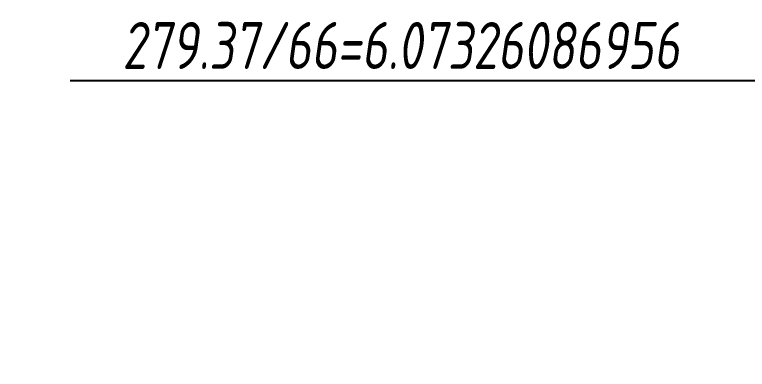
# Model space of a CAD drawing. Header units: millimetres. Extents: x -5937 to 68925, y -3068 to 5300.
# Drawn here: x 48249.7 to 48601.6, y 2616.3 to 2786.8 of the extents above; entities that cross this region are included whole.
import ezdxf

# ---------------------------------------------------------------- set-up
doc = ezdxf.new("R2010")
doc.units = ezdxf.units.MM
doc.header["$LTSCALE"] = 7
doc.header["$PDSIZE"] = -1
doc.styles.add('斜仿宋', font='tssdeng.shx', dxfattribs={"width": 0.8, "oblique": 8, "bigfont": 'tssdchn.shx'})
doc.dimstyles.new('YanXiu', dxfattribs={"dimtxt": 22.5778, "dimasz": 22.5778, "dimexe": 11.2889, "dimexo": 5.64445, "dimgap": 5.64445, "dimtad": 1, "dimtoh": 1, "dimzin": 9, "dimdsep": 46, "dimtxsty": '斜仿宋', "dimcen": 22.5778, "dimazin": 2, "dimtfac": 1, "dimtmove": 0, "dimatfit": 3, "dimfxl": 1, "dimarcsym": 1})

# ---------------------------------------------------------------- blocks, each defined once
blk = doc.blocks.new('*D77')
at = {"color": 0, "lineweight": -2}
for p, q in [((48616.73, 2621.92), (48616.73, 2766.31)), ((48896.1, 2621.92), (48896.1, 2766.31)), ((48616.73, 2755.03), (48276.39, 2755.03)), ((48873.52, 2755.03), (48639.31, 2755.03))]:
    blk.add_line(p, q, dxfattribs=at)
at = {"color": 0}
for points in [[(48639.31, 2758.79), (48639.31, 2751.26), (48616.73, 2755.03)], [(48873.52, 2751.26), (48873.52, 2758.79), (48896.1, 2755.03)]]:
    blk.add_solid(points, dxfattribs=at)
at = {"layer": 'Defpoints', "color": 0}
for p in [(48616.73, 2755.03), (48616.73, 2616.28), (48896.1, 2616.28)]:
    blk.add_point(p, dxfattribs=at)
at = {"color": 0, "insert": (48435.27, 2771.96), "char_height": 22.5778, "attachment_point": 5, "style": '斜仿宋'}
blk.add_mtext('279.37/66=6.07326086956', dxfattribs=at)

msp = doc.modelspace()

# ---------------------------------------------------------------- dimensions: what is measured, and where the dimension line sits
at = {"color": 1}
dim = msp.add_linear_dim(base=(48616.729, 2755.025), p1=(48896.1, 2616.276), p2=(48616.729, 2616.276), text='<>/66=6.07326086956', dimstyle='YanXiu', override={"dimtxsty": '斜仿宋'}, dxfattribs=at)
dim.commit()
dim.dimension.update_dxf_attribs({"geometry": '*D77', "text_midpoint": (48435.268, 2771.959)})

doc.saveas('drawing.dxf')
